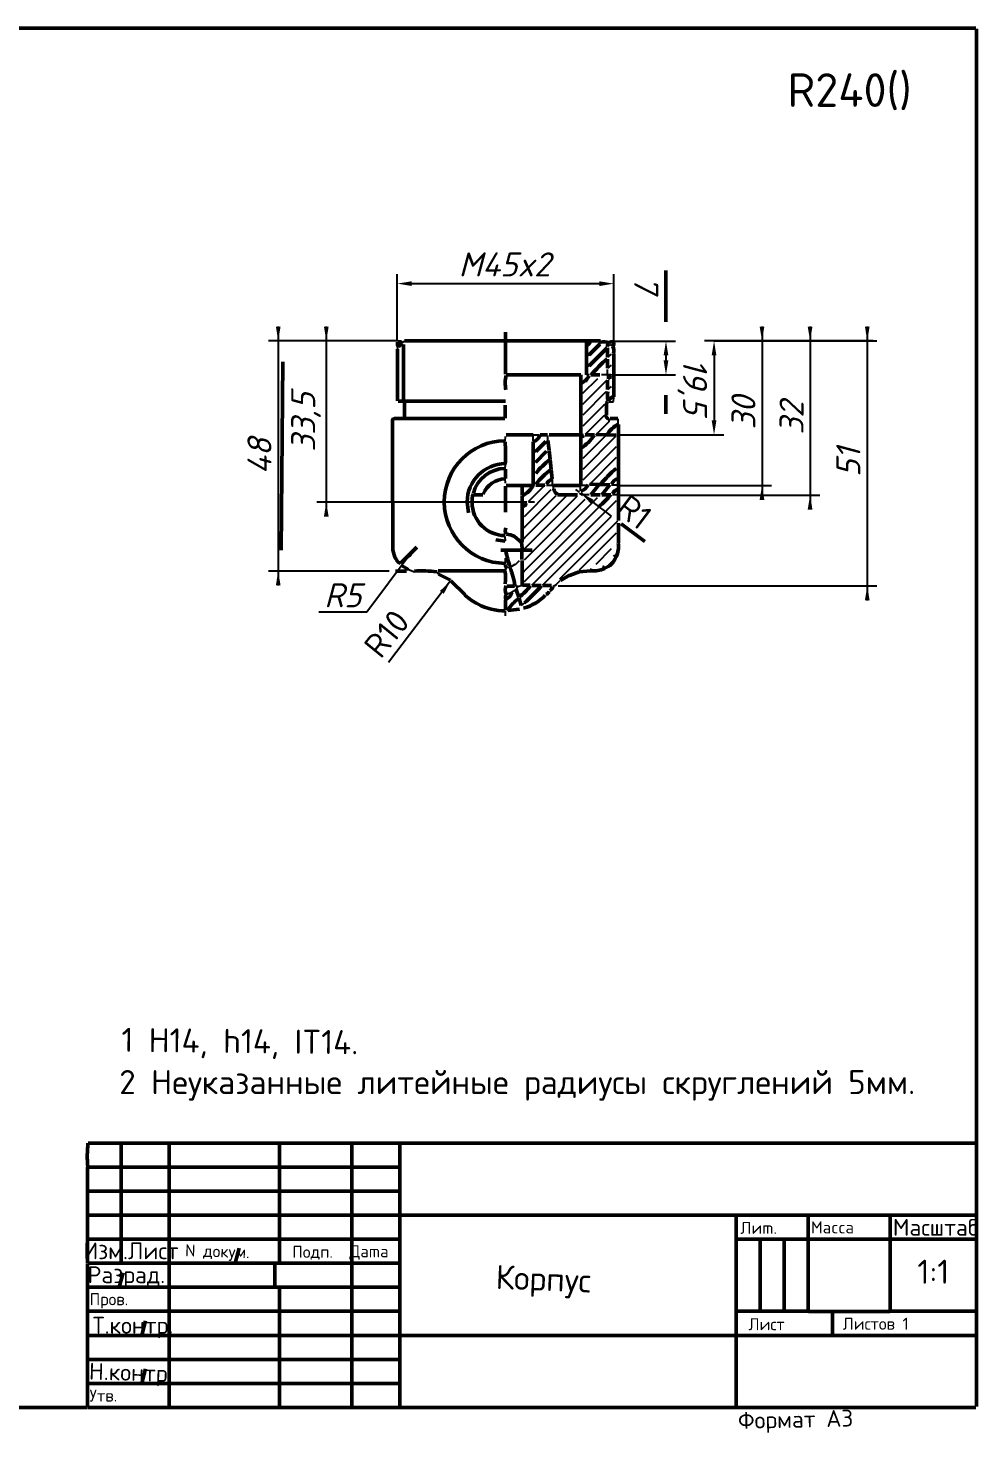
# Model space of a CAD drawing. Header units: millimetres. Extents: x 20 to 415, y 0 to 292.
# Drawn here: x 217.6 to 415.3, y -0.3 to 292 of the extents above; entities that cross this region are included whole.
import ezdxf

# ---------------------------------------------------------------- set-up
doc = ezdxf.new("R2010")
doc.units = ezdxf.units.MM
for name, color, linetype, lineweight in [('DIMS', 4, 'Continuous', 25), ('MAIN', 7, 'Continuous', 50), ('TEXT', 7, 'Continuous', 25), ('THIN', 3, 'Continuous', 25)]:
    doc.layers.add(name, color=color, linetype=linetype, lineweight=lineweight)
doc.styles.add('ESKD', font='isocpeur.ttf', dxfattribs={"oblique": 15})
doc.dimstyles.new('ESKD', dxfattribs={"dimtxt": 5, "dimasz": 3, "dimexe": 2, "dimexo": 0, "dimgap": 1, "dimtad": 1, "dimtxsty": 'ESKD', "dimcen": 2.5, "dimclrd": 256, "dimclre": 256, "dimclrt": 256, "dimadec": 0, "dimazin": 3, "dimtfac": 1, "dimtmove": 0, "dimatfit": 3, "dimlwd": 25, "dimlwe": 25})

# ---------------------------------------------------------------- blocks, each defined once
blk = doc.blocks.new('_CLOSEDFILLED')
at = {"color": 0, "linetype": 'BYBLOCK'}
blk.add_solid([(-1, 0.164), (0, 0), (-1, -0.164)], dxfattribs=at)
blk = doc.blocks.new('*D27')
at = {"lineweight": 25}
for p, q in [((297.15, 182.54), (288.12, 170.48)), ((288.12, 170.48), (278.12, 170.48))]:
    blk.add_line(p, q, dxfattribs=at)
at = {"layer": 'Defpoints'}
for p in [(298.79, 184.17), (295.03, 180.42)]:
    blk.add_point(p, dxfattribs=at)
at = {"layer": 'DIMS', "xscale": 3, "yscale": 3, "rotation": -135.09746517549698}
blk.add_blockref('_CLOSEDFILLED', (295.03, 180.42), dxfattribs=at)
at = {"layer": 'DIMS', "insert": (283.12, 173.98), "char_height": 5, "attachment_point": 5, "style": 'ESKD'}
blk.add_mtext('R5', dxfattribs=at)

msp = doc.modelspace()

# ---------------------------------------------------------------- hatches: boundary and pattern name
at = {"layer": 'THIN'}
h = msp.add_hatch(dxfattribs=at)
h.set_pattern_fill('ANSI31', scale=0.502426)
h.set_pattern_definition([(45, (-0.1179, 0.1179), (-1.127979, 1.127979), [])])
h.paths.add_polyline_path([(338.1495, 221.0428), (333.0418, 216.02), (333.6377, 215.5944), (333.8505, 215.1261), (333.7228, 214.4451), (333.0418, 213.7215), (333.51, 213.3384), (333.7228, 212.8702), (333.5951, 212.1465), (333.0418, 211.5506), (333.5951, 211.125), (333.8079, 210.6567), (333.6802, 209.9757), (333.0418, 209.2946), (333.6377, 208.869), (333.8505, 208.4007), (333.8079, 207.89), (333.4248, 207.3792), (334.2761, 207.9751), (334.9997, 208.0176), (336.149, 207.0386), (336.3618, 206.5704), (336.149, 205.7191), (332.9992, 202.5692), (333.5525, 202.1436), (333.7654, 201.6753), (333.6377, 200.9943), (332.9992, 200.3132), (333.5951, 199.8876), (333.8079, 199.4194), (333.6802, 198.7383), (333.0418, 198.0572), (333.9356, 197.8019), (334.4464, 196.9931), (340.1075, 202.6544), (339.3413, 203.378), (339.3413, 204.059), (340.0649, 204.9103), (339.469, 205.336), (339.2562, 205.8042), (339.3839, 206.4853), (340.1075, 207.2515), (339.2562, 206.6555), (338.5326, 206.613), (337.3834, 207.6346), (337.1705, 208.1028), (337.3834, 208.9115), (338.6603, 210.1885), (337.7664, 210.6567), (337.5536, 211.3378), (336.9577, 211.7634), (336.7449, 212.2317), (336.8726, 212.9127), (337.511, 213.5938), (336.8726, 214.1471), (336.7874, 214.9984), (337.9793, 216.318), (337.4259, 216.8288), (337.2982, 217.5524), (337.511, 218.0206), (338.2346, 218.7442), (337.7239, 219.1699), (337.511, 219.6381), (337.5536, 220.1489)])
h = msp.add_hatch(dxfattribs=at)
h.set_pattern_fill('ANSI31', scale=0.502426)
h.set_pattern_definition([(45, (-0.16, 0.16), (-1.127979, 1.127979), [])])
h.paths.add_polyline_path([(339.9798, 193.7581), (338.107, 191.8852), (337.128, 191.7149), (335.8936, 192.7791), (335.6808, 193.2473), (335.8085, 193.9284), (336.7023, 195.0351), (335.2126, 193.4176), (334.5741, 193.2047), (333.9356, 193.4176), (333.4674, 194.0135), (332.9141, 193.8432), (332.4033, 193.9709), (331.8074, 194.652), (330.9561, 193.9709), (330.1899, 194.0135), (329.594, 194.6094), (328.9555, 194.0561), (328.232, 194.0135), (327.4658, 194.7371), (326.9976, 194.9074), (326.6145, 195.4182), (326.5719, 195.929), (325.7206, 196.1844), (325.2099, 197.0357), (321.7196, 193.5453), (322.4006, 192.9919), (322.4857, 192.1406), (320.8683, 190.3954), (321.5919, 189.6718), (321.5919, 188.9907), (320.9108, 188.182), (321.4642, 187.7563), (321.677, 187.2881), (321.5493, 186.607), (320.9108, 185.926), (321.5919, 185.2024), (321.5919, 184.5213), (320.4852, 183.2869), (321.2088, 182.5633), (321.2088, 181.8822), (320.8683, 181.414), (321.4216, 180.9884), (321.6344, 180.5201), (321.5067, 179.8391), (320.9108, 179.2006), (321.5493, 178.6472), (321.677, 177.9662), (320.9108, 176.9446), (321.8473, 176.8169), (322.4432, 176.0507), (323.2093, 176.7318), (323.9329, 176.7743), (324.6991, 176.0507), (326.7848, 178.0088), (327.636, 178.0088), (328.2745, 177.3703), (330.9987, 179.8816), (331.7648, 179.8391), (332.3607, 179.2432), (333.1269, 180.0093), (333.7654, 180.2222), (334.4038, 180.0093), (334.8295, 179.4986), (335.8085, 180.4776), (336.4469, 180.6904), (337.0854, 180.4776), (337.511, 179.9242), (339.5967, 182.0099), (338.9582, 182.5633), (338.8305, 183.2443), (339.0434, 183.7126), (340.0224, 184.6916), (339.5116, 185.1172), (339.2988, 185.5855), (339.4265, 186.2665), (340.0649, 186.9476), (339.5116, 187.4584), (339.3839, 188.182), (339.5967, 188.6502), (340.4054, 189.459), (339.7244, 189.5867), (339.2562, 189.9697), (339.0859, 190.3954), (338.4049, 190.9488), (338.2772, 191.6298), (338.49, 192.098), (340.0649, 193.673)])

# ---------------------------------------------------------------- linework, layer by layer
at = {"layer": 'MAIN'}
for p, q in [((414.851, 291.9745), (20.1915, 291.9745)), ((414.9787, 5.1915), (414.9787, 291.7872)), ((350.3017, 230.8754), (350.3017, 241.517)), ((316.9417, 219.9786), (316.9417, 228.7472)), ((294.4585, 214.4451), (294.4585, 225.2142)), ((295.7126, 214.2527), (295.7126, 226.1507)), ((316.9098, 226.8812), (295.9679, 226.8812)), ((316.9949, 226.8812), (336.7023, 226.8812)), ((333.8079, 219.8509), (333.8079, 226.8386)), ((334.3612, 223.9798), (336.5746, 226.1932)), ((334.3824, 221.7025), (338.1284, 225.4484)), ((338.1921, 223.5107), (338.1921, 225.428)), ((270.2816, 183.384), (270.6202, 222.524)), ((338.2134, 221.2554), (338.2134, 223.1288)), ((339.4887, 215.2964), (339.4887, 224.1927)), ((332.6161, 219.8281), (317.1225, 219.8281)), ((332.6161, 196.9019), (332.6161, 219.8069)), ((336.6182, 219.8494), (334.7434, 219.8494)), ((338.1921, 216.7853), (338.1921, 218.7026)), ((294.6483, 214.3418), (316.9521, 214.3418)), ((295.9679, 210.8065), (295.9679, 214.1897)), ((316.9098, 210.8059), (316.9098, 213.5093)), ((337.9793, 211.5506), (337.9793, 213.7215)), ((350.323, 211.7204), (350.323, 215.5948)), ((293.7971, 210.764), (316.8246, 210.764)), ((340.3636, 210.7299), (338.7447, 210.7299)), ((293.4566, 193.4005), (293.4566, 210.4013)), ((340.448, 189.5015), (340.448, 209.5075)), ((322.7411, 207.3422), (317.1226, 207.3422)), ((322.6985, 196.9019), (322.6985, 205.9319)), ((323.2519, 203.8888), (325.3376, 205.9745)), ((325.6793, 207.3379), (324.1446, 207.3379)), ((326.0186, 204.1442), (325.7632, 206.1448)), ((332.5735, 207.3805), (326.0612, 207.3805)), ((335.4689, 207.3805), (333.5516, 207.3805)), ((339.9776, 207.2879), (335.8107, 207.4292)), ((323.2093, 201.6328), (325.5078, 203.9313)), ((326.2381, 202.2295), (326.0253, 204.1024)), ((326.4868, 200.143), (326.2314, 202.1861)), ((316.9417, 198.2701), (316.9417, 200.1855)), ((326.6929, 198.2268), (326.4801, 200.0996)), ((316.9417, 193.4005), (316.9417, 196.6951)), ((320.4853, 196.8381), (317.1224, 196.8381)), ((320.4639, 194.7795), (320.4639, 196.817)), ((320.485, 196.8381), (322.6562, 196.8381)), ((325.1682, 196.8594), (323.2509, 196.8594)), ((326.9549, 196.8381), (332.5736, 196.8381)), ((338.6581, 196.9431), (334.4912, 197.1283)), ((334.7443, 194.8908), (336.4044, 196.9505)), ((337.0003, 194.8908), (338.6603, 196.9505)), ((293.4992, 183.3293), (293.4992, 193.3156)), ((309.2907, 191.1616), (308.9927, 193.3154)), ((310.3972, 194.8653), (312.2704, 194.8653)), ((316.9736, 191.289), (316.9736, 193.3157)), ((320.4426, 185.7983), (320.4426, 194.6945)), ((327.8063, 194.8483), (329.7217, 194.8483)), ((329.8066, 194.8696), (331.9778, 194.8696)), ((336.6607, 194.8483), (334.7434, 194.8483)), ((338.8741, 194.8483), (336.9993, 194.8483)), ((340.448, 184.9044), (340.448, 188.9907)), ((345.9367, 185.1569), (341.0426, 188.8698)), ((316.9098, 185.2449), (314.9518, 185.5003)), ((320.2724, 184.9895), (318.74, 186.258)), ((320.4852, 183.3295), (320.3149, 184.947)), ((295.1587, 180.6473), (298.5224, 184.011)), ((315.9733, 183.3518), (322.4857, 183.3518)), ((320.3788, 181.4542), (320.3788, 183.3069)), ((320.4426, 176.1359), (320.4426, 181.2012)), ((294.0943, 178.9878), (296.3944, 178.9878)), ((296.7628, 179.3319), (295.3008, 180.176)), ((302.9485, 179.0303), (316.7821, 179.0303)), ((305.545, 177.1149), (303.0337, 178.3918)), ((330.2751, 178.1279), (332.2756, 178.8601)), ((332.2756, 178.8601), (334.6166, 179.0303)), ((308.5568, 174.0392), (305.5978, 176.9981)), ((317.2077, 175.8466), (318.8677, 175.8466)), ((322.1038, 176.0507), (320.4841, 176.0507)), ((324.3588, 176.0294), (322.4855, 176.0294)), ((326.5296, 176.0294), (324.7414, 176.0294)), ((328.3791, 177.0797), (330.2556, 178.1631)), ((316.9736, 170.8562), (316.9736, 173.0288)), ((319.7616, 173.5819), (319.1657, 175.1994)), ((320.203, 171.829), (319.7883, 173.3767)), ((317.4205, 170.8138), (319.8893, 171.062)), ((230.1204, 59.9993), (236.9308, 59.9993)), ((236.9733, 35.0727), (236.9733, 59.9737)), ((237.0159, 60.0234), (414.9362, 60.0234)), ((246.976, 5.0638), (246.976, 59.9737)), ((269.9609, 35.0727), (269.9609, 59.9737)), ((284.9863, 5.0638), (284.9863, 59.9737)), ((294.989, 5.0638), (294.989, 59.9737)), ((229.9927, 45.0757), (229.9927, 54.9935)), ((230.0353, 55.0361), (294.9464, 55.0361)), ((230.0353, 50.0133), (294.9464, 50.0133)), ((230.014, 40.0103), (230.014, 44.9907)), ((230.0353, 45.021), (294.9464, 45.021)), ((364.9653, 45.0119), (295.0315, 45.0119)), ((364.9652, 45.021), (396.9739, 45.021)), ((364.9865, 40.0103), (364.9865, 44.9907)), ((379.9693, 40.0529), (379.9693, 44.9907)), ((396.9738, 45.0119), (414.9362, 45.0119)), ((396.9739, 25.0698), (396.9739, 44.9906)), ((230.014, 35.0727), (230.014, 40.0105)), ((230.0353, 40.0104), (294.9464, 40.0104)), ((260.7104, 35.0648), (261.5472, 38.188)), ((364.9794, 5.0638), (364.9794, 40.0104)), ((365.0078, 40.0104), (414.9362, 40.0104)), ((369.9453, 25.0698), (369.9453, 39.9678)), ((374.9679, 25.0698), (374.9679, 39.9678)), ((379.948, 25.0698), (379.948, 39.9678)), ((229.9927, 5.0638), (229.9927, 34.9876)), ((230.0353, 35.0302), (294.9464, 35.0302)), ((236.609, 30.0562), (237.4041, 33.0237)), ((268.9824, 30.0585), (268.9824, 34.9963)), ((230.0353, 30.0074), (294.9464, 30.0074)), ((269.9609, 5.0638), (269.9609, 29.9648)), ((230.0353, 25.0272), (294.9464, 25.0272)), ((365.0078, 25.0272), (379.9054, 25.0272)), ((384.9707, 25.0059), (379.9905, 25.0059)), ((384.9706, 25.0059), (396.9313, 25.0059)), ((384.9706, 20.047), (384.9706, 24.9846)), ((397.0164, 25.0272), (414.9362, 25.0272)), ((241.2911, 20.0533), (242.0863, 23.0208)), ((230.0353, 20.0044), (414.9362, 20.0044)), ((230.0353, 15.0242), (294.9464, 15.0242)), ((241.2911, 10.0503), (242.0863, 13.0178)), ((230.0353, 10.0015), (294.9464, 10.0015)), ((229.9502, 5.0213), (20.1915, 5.0213)), ((230.0353, 5.0282), (414.851, 5.0282))]:
    msp.add_line(p, q, dxfattribs=at)
for centre, radius, start, end in [((295.3532, 226.3076), 0.9014, 157.979216, 217.461842), ((294.8775, 225.878), 0.8544, 46.611026, 113.357208), ((294.1735, 227.0296), 1.3594, 292.294593, 334.914461), ((333.9181, 226.6052), 0.5779, 263.373361, 5.631888), ((337.4514, 224.2355), 2.5, 66.175052, 105.055001), ((338.7856, 225.977), 0.6066, 128.913062, 204.579422), ((339.0697, 225.878), 0.8544, 66.642792, 133.388974), ((337.0855, 224.8213), 2.4057, 347.155489, 23.150673), ((338.6536, 226.3296), 0.8405, 321.163606, 22.145558), ((356.9531, 201.0153), 29.0824, 130.321163, 139.826048), ((325.0033, 218.1103), 8.0918, 168.433302, 189.980362), ((330.8466, 221.7273), 4.0964, 296.5814, 329.574247), ((337.7161, 220.1389), 1.2749, 296.220894, 336.59712), ((342.3067, 215.4965), 4.1493, 167.574613, 194.774167), ((338.3119, 213.8972), 0.3377, 95.90803, 195.235495), ((339.6875, 213.8721), 1.4308, 100.697151, 157.268722), ((293.7764, 210.4221), 0.3148, 86.284007, 183.717741), ((338.3938, 211.1633), 0.454, 143.911859, 302.304412), ((344.1534, 203.4243), 7.2396, 121.459827, 146.996), ((317.0252, 193.3352), 12.8063, 90.898132, 179.707453), ((285.2263, 203.5335), 31.7539, 355.882706, 4.334897), ((322.1826, 207.9015), 2.0394, 286.163967, 342.44924), ((332.7377, 207.4141), 0.4996, 261.04545, 345.946385), ((326.8098, 213.3427), 10.5706, 303.820364, 324.872794), ((336.3335, 188.9136), 16.7153, 127.391915, 141.436583), ((317.0074, 193.3527), 8.0155, 90.69889, 179.658034), ((316.978, 193.4223), 6.941, 90.911899, 164.727044), ((335.6493, 187.6677), 15.5276, 126.515897, 142.798887), ((357.5849, 179.636), 27.1906, 130.363976, 140.072039), ((317.0548, 193.1261), 5.0946, 92.105636, 157.897314), ((317.6937, 199.8501), 5.8849, 298.632607, 330.331706), ((327.7085, 195.9046), 2.4951, 114.753781, 151.92867), ((328.1216, 196.1486), 1.1225, 182.425591, 251.522133), ((331.6362, 198.2008), 2.7948, 290.873345, 333.542737), ((341.3535, 195.9359), 2.5978, 111.746649, 154.100945), ((340.9366, 194.3156), 1.8535, 106.966084, 156.142235), ((316.9872, 193.3852), 12.7666, 180.313454, 269.461102), ((316.95, 193.3539), 6.9538, 180.316185, 269.316178), ((313.6228, 193.6614), 3.6214, 157.464292, 186.470116), ((320.3049, 193.6028), 1.1522, 279.131663, 335.782322), ((324.7642, 206.4646), 18.2359, 309.706587, 320.781148), ((318.5998, 187.4628), 1.678, 159.770565, 206.237466), ((317.151, 183.5962), 3.0907, 59.16368, 89.738138), ((319.6742, 185.4294), 0.7883, 325.530268, 20.264591), ((335.8958, 184.0331), 4.5738, 333.407814, 9.798997), ((298.7854, 184.1707), 5.3081, 189.11445, 210.165202), ((295.5562, 181.9304), 1.3984, 197.501846, 251.648336), ((330.835, 185.3902), 13.967, 189.184737, 203.093774), ((336.2096, 183.3178), 3.986, 289.214746, 340.665733), ((339.748, 181.7692), 0.3139, 51.835621, 136.589983), ((299.416, 153.9543), 25.1067, 82.600122, 93.201289), ((309.5622, 177.6177), 7.4275, 350.256159, 11.007235), ((317.5073, 180.227), 0.5779, 160.808841, 234.124069), ((300.366, 172.8876), 18.8232, 9.679966, 21.518557), ((335.3521, 184.0791), 5.0401, 262.660716, 295.653333), ((337.7518, 179.7729), 0.314, 133.412269, 218.162442), ((319.5561, 175.0889), 2.638, 160.502926, 200.524879), ((308.6332, 187.0629), 17.515, 309.646758, 320.604114), ((297.6124, 199.1393), 35.4471, 311.107499, 319.138435), ((325.3618, 176.3348), 1.5805, 300.192806, 338.33762), ((317.1452, 183.4482), 12.778, 227.599478, 242.542369), ((318.0309, 173.503), 1.1055, 145.160645, 202.631624), ((315.6983, 175.6752), 2.8946, 297.213972, 337.72277), ((324.6327, 166.1439), 8.666, 123.987119, 147.461241), ((318.1756, 180.7023), 9.7363, 285.233609, 316.599122), ((325.4461, 174.7503), 0.5182, 262.898687, 7.103082), ((317.0105, 183.4014), 12.6828, 242.984648, 269.544346), ((253.8524, 57.4651), 23.9002, 173.94543, 185.711597)]:
    msp.add_arc(centre, radius, start, end, dxfattribs=at)
at = {"layer": 'THIN'}
for p, q in [((294.4585, 225.2142), (294.6484, 225.725)), ((295.4997, 226.4912), (295.9679, 226.8812)), ((336.5746, 226.1933), (336.7449, 226.8386)), ((338.2772, 225.725), (338.7029, 226.1081)), ((339.2562, 225.8102), (338.7454, 226.1081)), ((333.8505, 223.8096), (334.3613, 223.9798)), ((338.2772, 223.5116), (339.0008, 224.1331)), ((333.8505, 221.5536), (334.3613, 221.7238)), ((334.4038, 219.8069), (333.8505, 219.8084)), ((338.1499, 219.8707), (336.9573, 219.8707)), ((338.1708, 219.8916), (338.1708, 220.958)), ((338.2346, 218.9996), (338.2346, 219.8069)), ((338.2772, 221.2556), (339.0008, 221.8856)), ((338.8731, 219.8069), (338.2772, 219.8494)), ((338.9157, 219.8069), (339.4461, 219.892)), ((332.737, 218.5013), (333.9356, 218.5013)), ((338.2772, 216.7862), (339.0008, 217.4077)), ((337.4259, 213.5938), (337.9367, 213.764)), ((338.3617, 214.2357), (339.4382, 214.2357)), ((339.4376, 214.2612), (339.4887, 215.2113)), ((337.4259, 211.3378), (337.9367, 211.508)), ((338.5326, 210.2311), (338.7029, 210.7214)), ((340.4054, 209.5909), (340.4054, 210.6975)), ((316.8672, 206.0171), (316.9523, 206.9961)), ((322.7198, 206.0167), (322.7198, 207.3383)), ((322.7408, 207.3592), (324.061, 207.3592)), ((325.7419, 206.1869), (325.7419, 207.2093)), ((333.212, 207.3379), (332.6587, 207.3805)), ((322.7411, 203.7185), (323.2519, 203.8888)), ((316.9098, 200.2707), (316.9523, 201.1646)), ((316.9523, 197.2911), (316.9098, 198.1849)), ((325.5078, 196.8806), (326.7848, 196.8806)), ((326.7635, 197.117), (326.7635, 198.1888)), ((326.955, 196.1418), (326.9124, 196.9505)), ((332.3607, 195.4607), (331.5946, 196.0141)), ((332.5948, 195.6732), (332.5948, 196.8171)), ((334.1487, 196.8381), (332.6584, 196.8381)), ((340.4058, 196.8806), (339.0005, 196.8806)), ((321.379, 193.3154), (320.4852, 193.358)), ((322.9969, 193.3793), (321.7192, 193.3793)), ((333.0843, 194.7371), (332.3607, 195.2053)), ((334.4052, 194.8483), (333.1255, 194.8483)), ((340.4058, 194.8696), (339.2133, 194.8696)), ((320.4852, 188.0117), (320.996, 188.182)), ((316.9523, 185.2875), (316.9098, 186.224)), ((320.4852, 185.7557), (320.996, 185.926)), ((316.9523, 180.5186), (316.9523, 181.7135)), ((319.038, 180.3669), (319.8978, 181.2267)), ((298.011, 178.795), (296.7767, 179.2432)), ((303.0337, 178.3918), (302.6932, 178.8175)), ((316.8246, 178.795), (317.1651, 179.7539)), ((317.1651, 179.7539), (317.8887, 179.7965)), ((318.0451, 179.8672), (319.0093, 180.4239)), ((320.4852, 179.0303), (320.996, 178.9227)), ((334.6592, 178.795), (334.8295, 179.5837)), ((319.5062, 175.7919), (318.9529, 175.9196)), ((319.1657, 175.1994), (319.5062, 175.8379)), ((319.5488, 175.7919), (320.4001, 176.0933)), ((320.4852, 176.7743), (320.996, 176.9446)), ((326.8699, 175.7953), (327.5509, 176.221)), ((327.5716, 176.2842), (328.339, 177.0516)), ((317.1651, 174.1778), (318.2718, 174.6461)), ((318.3004, 174.6689), (319.1797, 175.1766)), ((316.9949, 169.7084), (316.9523, 170.6874)), ((320.2724, 171.8367), (320.9534, 172.3901))]:
    msp.add_line(p, q, dxfattribs=at)

# ---------------------------------------------------------------- texts
at = {"layer": 'TEXT', "style": 'ESKD'}
for s, height, p in [('R240()', 7, (375.6305, 275.582)), ('2 Неуказанные литейные радиусы скруглений 5мм.', 5, (236.6009, 70.2053)), ('Масштаб', 3.5, (397.5602, 40.7305)), ('Лиm.', 2.5, (365.8367, 41.1245)), ('Macca', 2.5, (380.5275, 41.2305)), ('Изм.Лист', 3.5, (229.1491, 35.8522)), ('Подп.', 2.5, (272.5825, 36.14)), ('Даma', 2.5, (284.5054, 36.2461)), ('1:1', 5, (402.67, 30.754)), ('Разрад.', 3.5, (230.0007, 30.8677)), ('Пров.', 2.5, (230.4265, 26.2772)), ('Т.контр.', 3.5, (231.0653, 20.3686)), ('Лист', 2.5, (367.54, 21.0807)), ('Листов 1', 2.5, (387.1276, 21.1867)), ('Утв.', 2.5, (230.4265, 6.2334))]:
    msp.add_text(s, height=height, dxfattribs=at).set_placement(p)
for s, height, rotation, p in [('R1', 5, -37.042269, (339.6052, 191.3121)), ('R10', 5, 50.937865, (291.011, 160.5155)), ('1 H14, h14, IT14.', 5, -0.617041, (237.0267, 79.0076)), ('N докум.', 2.5, -1.703416, (250.2813, 36.4593)), ('Корпус', 5, -2.32845, (314.8375, 29.6961)), ('Н.контр.', 3.5, -1.755712, (230.2499, 10.8253)), ('Формат А3', 3.5, 1.268203, (365.3719, 0.5382))]:
    msp.add_text(s, height=height, rotation=rotation, dxfattribs=at).set_placement(p)

# ---------------------------------------------------------------- dimensions: what is measured, and where the dimension line sits
at = {"layer": 'DIMS'}
for base, p1, p2, angle, location, text in [((294.4503, 238.814), (294.4486, 226.9237), (339.4979, 226.9237), 359.991956, (316.7611, 242.8123), 'M45x2'), ((350.3498, 226.8755), (339.5116, 226.8698), (339.5116, 219.8294), 270.029905, (346.2491, 238.6554), '7'), ((269.6745, 226.8919), (294.416, 226.8919), (292.7756, 179.0196), 90, (265.7694, 202.9159), '48'), ((279.6772, 226.8919), (294.416, 226.8919), (320.4001, 193.3472), 90, (275.4568, 210.0214), '33,5'), ((392.2343, 226.8893), (360.3257, 226.8893), (327.8914, 175.9114), 90, (388.2986, 201.6433), '51'), ((370.3323, 226.8919), (393.441, 226.8919), (340.4906, 196.8287), 89.999777, (366.4754, 211.9303), '30'), ((380.335, 226.8919), (360.3257, 226.892), (340.4906, 194.8176), 89.999791, (376.4822, 210.8698), '32'), ((360.3525, 226.8868), (393.441, 226.893), (340.4906, 207.3485), 270.010774, (355.83, 217.445), '19,5')]:
    msp.add_linear_dim(base=base, p1=p1, p2=p2, angle=angle, location=location, text=text, dimstyle='ESKD', override={"dimlfac": 1, "dimtix": 0, "dimtofl": 1, "dimtmove": 2}, dxfattribs=at).render()
dim = msp.add_radius_dim(center=(298.7854, 184.1707), mpoint=(295.0256, 180.4237), text='R5', dimstyle='ESKD', override={"dimtih": 1, "dimtoh": 1}, dxfattribs=at)
dim.commit()
dim.dimension.update_dxf_attribs({"geometry": '*D27', "text_midpoint": (288.1215, 170.4847), "dimtype": 164})

# ---------------------------------------------------------------- leaders
for points in [[(332.608, 195.3045), (336.3618, 192.396), (337.6826, 191.4188), (338.9582, 190.438)], [(305.5476, 176.9809), (292.6053, 159.9608)]]:
    msp.add_leader(points, dimstyle='ESKD', dxfattribs=at)

doc.saveas('drawing.dxf')
